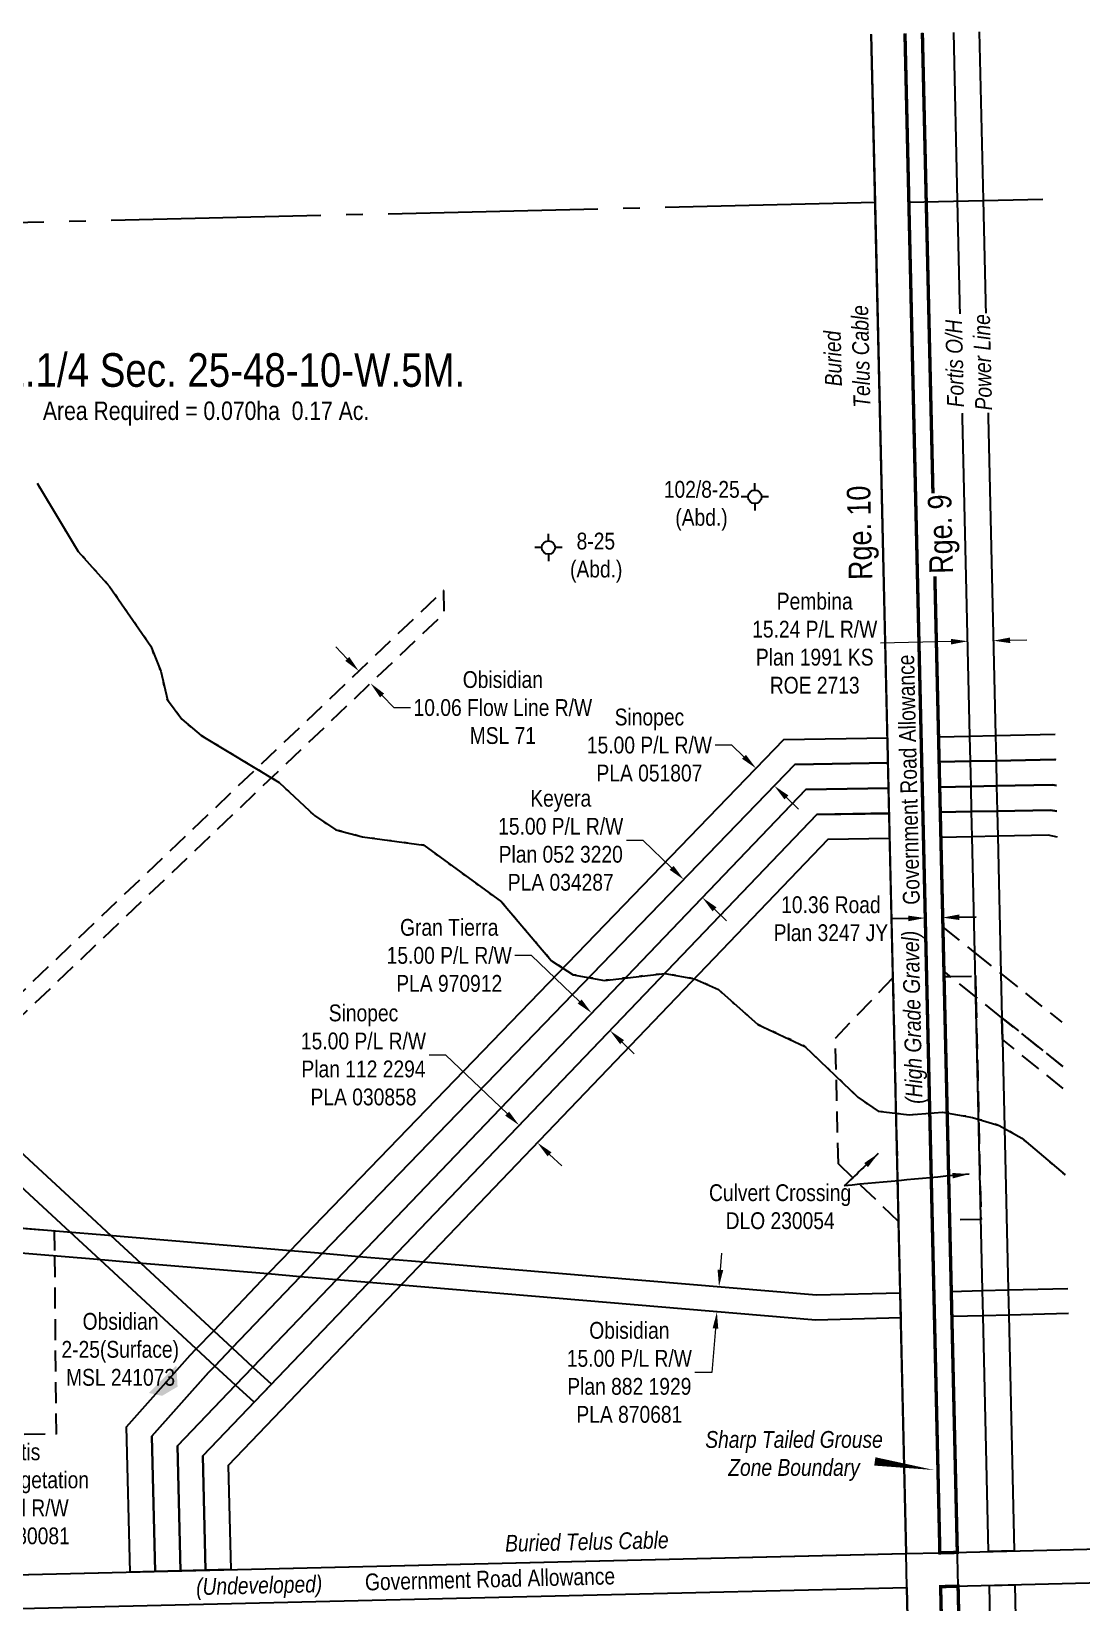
# Model space of a CAD drawing. Extents: x 610781 to 621788, y 5887608 to 5892675.
# Drawn here: x 611915 to 612540, y 5891740 to 5892675 of the extents above; entities that cross this region are included whole.
import ezdxf
from ezdxf.enums import TextEntityAlignment as Align

# ---------------------------------------------------------------- set-up
doc = ezdxf.new("R2010")
doc.units = 0
doc.header["$LTSCALE"] = 5
doc.header["$PDSIZE"] = -1.5
for name, pattern in [('DASHDOT2', [12.7, 6.35, -3.175, 0, -3.175]), ('foc-ACCESSROAD', [3.75, 2.5, -1.25]), ('foc-FLOWLINE', [3.75, 2.5, -1.25]), ('foc-QUARTERLINE', [33, 25, -3, 2, -3]), ('foc-WHEELTRACKS', [2, 0.4, -1.6])]:
    doc.linetypes.add(name, pattern=pattern)
doc.layers.get('Defpoints').update_dxf_attribs({"color": 9})
for name, color, linetype in [('AS-POWER', 104, 'foc-POWER'), ('AS-POWER-T', 104, 'Continuous'), ('AS-TELEPHONE-T', 224, 'Continuous'), ('AS-TELUS', 224, 'foc-TEL'), ('AS-UNDERLAY-H', 141, 'Continuous'), ('AS-WILDLIFE', 131, 'DASHDOT2'), ('C-FLOWLINE', 13, 'foc-FLOWLINE'), ('C-RW', 13, 'Continuous'), ('C-SYMBOL', 7, 'Continuous'), ('C-WS', 13, 'foc-ACCESSROAD'), ('C-WS-S', 13, 'Continuous'), ('D-TXT', 6, 'Continuous'), ('F-AR', 190, 'foc-ACCESSROAD'), ('F-EZE', 190, 'foc-FLOWLINE'), ('F-RW', 190, 'Continuous'), ('L-AREAWORK', 5, 'Continuous'), ('L-ROAD-T', 7, 'Continuous'), ('L-SEC', 7, 'Continuous'), ('L-SECQ', 8, 'foc-QUARTERLINE'), ('L-TITLEDB', 4, 'Continuous'), ('L-TITLEDB-T', 4, 'Continuous'), ('P-TEMP-BLOCKS', 250, 'Continuous'), ('T-WATER-P3', 160, 'foc-WHEELTRACKS')]:
    doc.layers.add(name, color=color, linetype=linetype)
for name, color, linetype, lineweight in [('C-FLOWLINE-T', 13, 'Continuous', 9), ('C-RW-T', 13, 'Continuous', 9), ('C-WS-T', 13, 'Continuous', 9), ('F-EZE-T', 190, 'Continuous', 9), ('F-RW-T', 190, 'Continuous', 9), ('F-WS-T', 190, 'Continuous', 9), ('T-TEXT', 48, 'Continuous', 18)]:
    doc.layers.add(name, color=color, linetype=linetype, lineweight=lineweight)
doc.styles.add('100L', font='ARIALN.TTF', dxfattribs={"height": 11})
doc.styles.add('175L', font='ARIALN.TTF', dxfattribs={"height": 20})
doc.styles.add('240', font='ARIALN.TTF', dxfattribs={"height": 30})
doc.styles.add('80', font='ARIALN.TTF', dxfattribs={"height": 10})
doc.styles.add('80CG', font='ARIALN.TTF', dxfattribs={"height": 10})
doc.styles.add('80L', font='ARIALN.TTF', dxfattribs={"height": 10})
doc.styles.add('80LS', font='ARIALNI.TTF', dxfattribs={"height": 10})
doc.styles.add('BOLD', font='ARIALNB.TTF')
doc.styles.add('foc-LtypeFont', font='ARIALN.TTF', dxfattribs={"height": 7.35})
doc.linetypes.add('foc-POWER', pattern='A,6,-1,["P",foc-LtypeFont,S=0.2,R=0,X=-0.625,Y=-0.75],-1.24,4', length=12.24)
doc.linetypes.add('foc-POWER-NOLINE', pattern='A,0,-4,["P",foc-LtypeFont,S=0.2,R=0,X=-0.625,Y=-0.75],-8.24', length=12.24)
doc.linetypes.add('foc-TEL', pattern='A,2,-1,["T",foc-LtypeFont,S=0.2,R=0,X=-0.425,Y=-0.75],-1.24,8', length=12.24)
doc.linetypes.add('foc-TEL-NOLINE', pattern='A,0,-2,["T",foc-LtypeFont,S=0.2,R=0,X=-0.425,Y=-0.75],-10.24', length=12.24)
doc.linetypes.add('foc-TOPO-flowdirection-NOLINE', pattern='A,0,[">",foc-LtypeFont,S=0.3,R=0,X=0,Y=-0.945],-20,[">",foc-LtypeFont,S=0.3,R=0,X=0,Y=-0.945],0', length=20)
doc.dimstyles.new('Compass 5 000', dxfattribs={"dimscale": 5, "dimtxt": 9, "dimasz": 2, "dimexe": 0.2, "dimexo": 0.0625, "dimgap": 0.5, "dimtad": 0, "dimtih": 1, "dimtoh": 1, "dimzin": 0, "dimdsep": 46, "dimtxsty": '80CG', "dimcen": 0.1, "dimse1": 1, "dimse2": 1, "dimclrd": 256, "dimclrt": 256, "dimaunit": 1, "dimadec": 4, "dimazin": 0, "dimtfac": 0.06, "dimtofl": 0, "dimtmove": 0, "dimatfit": 1, "dimfxl": 0.2, "dimtolj": 1, "dimtzin": 0, "dimlwd": -1, "dimarcsym": 0})

# ---------------------------------------------------------------- blocks, each defined once
blk = doc.blocks.new('*D56')
at = {"layer": 'Defpoints', "color": 0, "transparency": 16777216}
for p in [(612580.18, 5891693.75), (612550.73, 5891669.83), (612580.71, 5891670.52)]:
    blk.add_point(p, dxfattribs=at)
at = {"layer": 'F-EZE-T', "transparency": 16777216}
for p, q in [((612590.17, 5891693.98), (612600.17, 5891694.22)), ((612540.2, 5891692.83), (612530.2, 5891692.59))]:
    blk.add_line(p, q, dxfattribs=at)
for points in [[(612540.16, 5891694.49), (612540.24, 5891691.16), (612550.19, 5891693.06)], [(612590.13, 5891695.65), (612590.21, 5891692.32), (612580.18, 5891693.75)]]:
    blk.add_solid(points, dxfattribs=at)
at = {"layer": 'F-EZE-T', "transparency": 16777216, "insert": (612659.7, 5891694.22), "char_height": 10, "attachment_point": 5, "style": '80CG'}
blk.add_mtext('\\A1;Altalink\\P30.00 Power Line R/W\\PPlan 902 0123\\PEZE 880650', dxfattribs=at)
blk = doc.blocks.new('*D73')
at = {"layer": 'Defpoints', "color": 0, "transparency": 16777216}
for p in [(612368.73, 5891651.48), (612371.23, 5891651.54), (612369.08, 5891636.26)]:
    blk.add_point(p, dxfattribs=at)
at = {"layer": 'F-RW-T', "transparency": 16777216}
for p, q in [((612370.36, 5891688.72), (612360.36, 5891688.72)), ((612371, 5891661.54), (612370.36, 5891688.72)), ((612371.82, 5891626.32), (612372.05, 5891616.32))]:
    blk.add_line(p, q, dxfattribs=at)
for points in [[(612372.66, 5891661.58), (612369.33, 5891661.5), (612371.23, 5891651.54)], [(612373.49, 5891626.36), (612370.15, 5891626.28), (612371.59, 5891636.32)]]:
    blk.add_solid(points, dxfattribs=at)
at = {"layer": 'F-RW-T', "transparency": 16777216, "insert": (612321.27, 5891688.72), "char_height": 10, "attachment_point": 5, "style": '80CG'}
blk.add_mtext('\\A1;Pembina\\P15.24 P/L R/W\\PPlan 1880 KS\\PROE 2751', dxfattribs=at)
blk = doc.blocks.new('*D176')
at = {"layer": 'C-FLOWLINE-T', "transparency": 16777216}
for p, q in [((612102.79, 5892301.59), (612095.89, 5892308.83)), ((612123.51, 5892279.81), (612130.4, 5892272.57)), ((612130.4, 5892272.57), (612140.4, 5892272.57))]:
    blk.add_line(p, q, dxfattribs=at)
for points in [[(612103.99, 5892302.73), (612101.58, 5892300.44), (612109.68, 5892294.34)], [(612124.71, 5892280.96), (612122.3, 5892278.66), (612116.61, 5892287.06)]]:
    blk.add_solid(points, dxfattribs=at)
at = {"layer": 'Defpoints', "color": 0, "transparency": 16777216}
for p in [(612110.91, 5892295.51), (612116.61, 5892287.06), (612117.84, 5892288.23)]:
    blk.add_point(p, dxfattribs=at)
at = {"layer": 'C-FLOWLINE-T', "transparency": 16777216, "insert": (612195.4, 5892272.57), "char_height": 10, "attachment_point": 5, "style": '80CG'}
blk.add_mtext('\\A1;Obisidian\\P10.06 Flow Line R/W\\PMSL 71', dxfattribs=at)
blk = doc.blocks.new('*D178')
at = {"layer": 'C-RW-T', "transparency": 16777216}
for p, q in [((612324.92, 5891937.9), (612325.76, 5891947.87)), ((612322, 5891903.03), (612319.8, 5891876.86)), ((612319.8, 5891876.86), (612309.8, 5891876.86))]:
    blk.add_line(p, q, dxfattribs=at)
for points in [[(612323.26, 5891938.04), (612326.58, 5891937.76), (612324.09, 5891927.94)], [(612320.34, 5891903.17), (612323.66, 5891902.9), (612322.83, 5891913)]]:
    blk.add_solid(points, dxfattribs=at)
at = {"layer": 'Defpoints', "color": 0, "transparency": 16777216}
for p in [(612235.81, 5891935.35), (612234.56, 5891920.41), (612322.83, 5891913)]:
    blk.add_point(p, dxfattribs=at)
at = {"layer": 'C-RW-T', "transparency": 16777216, "insert": (612270.71, 5891876.86), "char_height": 10, "attachment_point": 5, "style": '80CG'}
blk.add_mtext('\\A1;Obisidian\\P15.00 P/L R/W\\PPlan 882 1929\\PPLA 870681', dxfattribs=at)
blk = doc.blocks.new('*D179')
at = {"layer": 'Defpoints', "color": 0, "transparency": 16777216}
for p in [(611820.82, 5891816.94), (611830.82, 5891817.17), (611831.12, 5891803.87)]:
    blk.add_point(p, dxfattribs=at)
at = {"layer": 'F-EZE-T', "transparency": 16777216}
for p, q in [((611811.12, 5891803.41), (611801.13, 5891803.18)), ((611841.12, 5891804.1), (611860.9, 5891804.55))]:
    blk.add_line(p, q, dxfattribs=at)
for points in [[(611811.08, 5891805.08), (611811.16, 5891801.74), (611821.12, 5891803.64)], [(611841.08, 5891805.76), (611841.16, 5891802.43), (611831.12, 5891803.87)]]:
    blk.add_solid(points, dxfattribs=at)
at = {"layer": 'F-EZE-T', "transparency": 16777216, "insert": (611905.7, 5891804.55), "char_height": 10, "attachment_point": 5, "style": '80CG', "bg_fill": 3, "box_fill_scale": 1.1, "bg_fill_color": 256, "bg_fill_true_color": 13158600, "bg_fill_transparency": 0}
blk.add_mtext('\\A1;Fortis\\P10.00 Vegetation\\PControl R/W\\PEZE 880081', dxfattribs=at)
blk = doc.blocks.new('*D180')
at = {"layer": 'Defpoints', "color": 0, "transparency": 16777216}
for p in [(612346.18, 5892236.42), (612324.03, 5892213.3), (612334.86, 5892202.93)]:
    blk.add_point(p, dxfattribs=at)
at = {"layer": 'F-RW-T', "transparency": 16777216}
for p, q in [((612331.74, 5892250.26), (612321.74, 5892250.26)), ((612338.96, 5892243.34), (612331.74, 5892250.26)), ((612364.23, 5892219.13), (612371.45, 5892212.21))]:
    blk.add_line(p, q, dxfattribs=at)
for points in [[(612340.12, 5892244.54), (612337.81, 5892242.14), (612346.18, 5892236.42)], [(612365.38, 5892220.34), (612363.08, 5892217.93), (612357.01, 5892226.05)]]:
    blk.add_solid(points, dxfattribs=at)
at = {"layer": 'F-RW-T', "transparency": 16777216, "insert": (612282.66, 5892250.26), "char_height": 10, "attachment_point": 5, "style": '80CG'}
blk.add_mtext('\\A1;Sinopec\\P15.00 P/L R/W\\PPLA 051807', dxfattribs=at)
blk = doc.blocks.new('*D181')
at = {"layer": 'Defpoints', "color": 0, "transparency": 16777216}
for p in [(612236.44, 5892078.33), (612259.17, 5892080.38), (612247.26, 5892067.96)]:
    blk.add_point(p, dxfattribs=at)
at = {"layer": 'F-RW-T', "transparency": 16777216}
for p, q in [((612212.54, 5892125.06), (612202.54, 5892125.06)), ((612241.12, 5892097.67), (612212.54, 5892125.06)), ((612266.39, 5892073.47), (612273.61, 5892066.55))]:
    blk.add_line(p, q, dxfattribs=at)
for points in [[(612242.27, 5892098.88), (612239.97, 5892096.47), (612248.34, 5892090.76)], [(612267.54, 5892074.67), (612265.24, 5892072.26), (612259.17, 5892080.38)]]:
    blk.add_solid(points, dxfattribs=at)
at = {"layer": 'F-RW-T', "transparency": 16777216, "insert": (612163.46, 5892125.06), "char_height": 10, "attachment_point": 5, "style": '80CG'}
blk.add_mtext('\\A1;Gran Tierra\\P15.00 P/L R/W\\PPLA 970912', dxfattribs=at)
blk = doc.blocks.new('*D182')
at = {"layer": 'Defpoints', "color": 0, "transparency": 16777216}
for p in [(612195.79, 5892014.22), (612215.98, 5892013.62), (612206.62, 5892003.84)]:
    blk.add_point(p, dxfattribs=at)
at = {"layer": 'F-RW-T', "transparency": 16777216}
for p, q in [((612161.51, 5892065.8), (612151.51, 5892065.8)), ((612197.93, 5892030.91), (612161.51, 5892065.8)), ((612223.2, 5892006.7), (612230.42, 5891999.78))]:
    blk.add_line(p, q, dxfattribs=at)
for points in [[(612199.09, 5892032.11), (612196.78, 5892029.7), (612205.15, 5892023.99)], [(612224.36, 5892007.9), (612222.05, 5892005.49), (612215.98, 5892013.62)]]:
    blk.add_solid(points, dxfattribs=at)
at = {"layer": 'F-RW-T', "transparency": 16777216, "insert": (612112.42, 5892065.8), "char_height": 10, "attachment_point": 5, "style": '80CG'}
blk.add_mtext('\\A1;Sinopec\\P15.00 P/L R/W\\PPlan 112 2294\\PPLA 030858', dxfattribs=at)
blk = doc.blocks.new('*D184')
at = {"layer": 'Defpoints', "color": 0, "transparency": 16777216}
for p in [(612472.2, 5892312.08), (612472.24, 5892310.29), (612487.47, 5892310.64)]:
    blk.add_point(p, dxfattribs=at)
at = {"layer": 'F-RW-T', "transparency": 16777216}
for p, q in [((612462.2, 5892311.85), (612420.18, 5892310.89)), ((612497.43, 5892312.66), (612507.43, 5892312.89))]:
    blk.add_line(p, q, dxfattribs=at)
for points in [[(612462.16, 5892313.52), (612462.24, 5892310.19), (612472.2, 5892312.08)], [(612497.39, 5892314.33), (612497.47, 5892311), (612487.43, 5892312.43)]]:
    blk.add_solid(points, dxfattribs=at)
at = {"layer": 'F-RW-T', "transparency": 16777216, "insert": (612381.09, 5892310.89), "char_height": 10, "attachment_point": 5, "style": '80CG'}
blk.add_mtext('\\A1;Pembina\\P15.24 P/L R/W\\PPlan 1991 KS\\PROE 2713', dxfattribs=at)
blk = doc.blocks.new('*D185')
at = {"layer": 'Defpoints', "color": 0, "transparency": 16777216}
for p in [(612446.82, 5892147.36), (612454.58, 5891812.07), (612464.93, 5891812.31)]:
    blk.add_point(p, dxfattribs=at)
at = {"layer": 'L-TITLEDB-T', "transparency": 16777216}
for p, q in [((612436.82, 5892147.13), (612426.82, 5892146.89)), ((612467.17, 5892147.83), (612477.16, 5892148.06))]:
    blk.add_line(p, q, dxfattribs=at)
for points in [[(612436.78, 5892148.79), (612436.86, 5892145.46), (612446.82, 5892147.36)], [(612467.13, 5892149.49), (612467.21, 5892146.16), (612457.17, 5892147.6)]]:
    blk.add_solid(points, dxfattribs=at)
at = {"layer": 'L-TITLEDB-T', "transparency": 16777216, "insert": (612390.73, 5892146.89), "char_height": 10, "attachment_point": 5, "style": '80CG'}
blk.add_mtext('\\A1;10.36 Road\\PPlan 3247 JY', dxfattribs=at)
blk = doc.blocks.new('GABD')
for p, q in [((-0.81, 0), (-1.62, 0)), ((0, 0.81), (0, 1.62)), ((1.62, 0), (0.81, 0)), ((0, -0.81), (0, -1.62))]:
    blk.add_line(p, q)
blk.add_circle((0, 0), 0.8)
blk = doc.blocks.new('*U200')
h = blk.add_hatch(color=71)
edge = h.paths.add_edge_path()
edge.add_line((-24, -32.69), (24, -32.69))
edge.add_arc((24, -26.69), 6, 270, 360)
edge.add_line((30, -26.69), (30, 12.5))
edge.add_arc((24, 12.5), 6, 0, 90)
edge.add_line((24, 18.5), (-24, 18.5))
edge.add_arc((-24, 12.5), 6, 90, 180)
edge.add_line((-30, 12.5), (-30, -26.69))
edge.add_arc((-24, -26.69), 6, 180, 270)
at = {"flags": 128}
blk.add_lwpolyline([(-80.71, 33.5, 0, 7.5, 0), (0, 0, 0, 0, 0)], format="xyseb", dxfattribs=at)
at = {"color": 250, "flags": 128}
blk.add_lwpolyline([(-24, -32.69, 3, 3, 0), (24, -32.69, 3, 3, 0.414214), (30, -26.69, 3, 3, 0), (30, 12.5, 3, 0, 0.414214), (24, 18.5, 0, 0, 0), (-24, 18.5, 0, 0, 0.414214), (-30, 12.5, 0, 0, 0), (-30, -26.69, 0, 3, 0.414214)], format="xyseb", close=True, dxfattribs=at)
at = {"color": 250}
for tag, p, height, style in [('TEMP_AREA_W1_001', (-9.21, 2.24), 12, 'BOLD'), ('ENTER_TEXT_001', (-30.66, -12.47), 9, '80')]:
    blk.add_attdef(tag, p, '', height=height, dxfattribs=dict(at, style=style))
blk = doc.blocks.new('*D203')
at = {"layer": 'Defpoints', "color": 0, "transparency": 16777216}
for p in [(612301.37, 5892168.46), (612303.09, 5892170.25), (612312.48, 5892157.72)]:
    blk.add_point(p, dxfattribs=at)
at = {"layer": 'F-RW-T', "transparency": 16777216}
for p, q in [((612278.95, 5892193.58), (612268.95, 5892193.58)), ((612295.9, 5892177.2), (612278.95, 5892193.58)), ((612321.4, 5892152.56), (612328.59, 5892145.61))]:
    blk.add_line(p, q, dxfattribs=at)
for points in [[(612297.06, 5892178.4), (612294.74, 5892176), (612303.09, 5892170.25)], [(612322.56, 5892153.76), (612320.24, 5892151.36), (612314.21, 5892159.51)]]:
    blk.add_solid(points, dxfattribs=at)
at = {"layer": 'F-RW-T', "transparency": 16777216, "insert": (612229.87, 5892193.58), "char_height": 10, "attachment_point": 5, "style": '80CG'}
blk.add_mtext('\\A1;Keyera\\P15.00 P/L R/W\\PPlan 052 3220\\PPLA 034287', dxfattribs=at)

msp = doc.modelspace()

# ---------------------------------------------------------------- hatches: boundary and pattern name
at = {"layer": 'AS-UNDERLAY-H'}
h = msp.add_hatch(color=256, dxfattribs=at)
h.dxf.hatch_style = 1
h.paths.add_polyline_path([(612001.043, 5891880.988), (612001.724, 5891868.4), (611992.532, 5891862.956), (611984.702, 5891864.657)])

# ---------------------------------------------------------------- linework, layer by layer
at = {"layer": 'AS-POWER', "linetype": 'foc-POWER-NOLINE', "flags": 128}
msp.add_lwpolyline([(612471.024, 5891549.89), (612470.735, 5891561.61), (612470.161, 5891586.768), (612467.986, 5891682.145), (612467.635, 5891697.376), (612465.43, 5891793.33), (612464.963, 5891813.112), (612445.169, 5892674.189)], dxfattribs=at)
at = {"layer": 'AS-TELUS', "linetype": 'foc-TEL-NOLINE', "flags": 128}
for points in [[(612104.4, 5889333.232), (612160.697, 5889379.309), (612176.312, 5889392.093), (612194.052, 5889406.618), (612201.894, 5889413.049), (612206.313, 5889416.678), (612215.803, 5889424.471), (612220.533, 5889428.357), (612225.251, 5889432.222), (612246.6, 5889449.714), (612254.389, 5889456.096), (612276.813, 5889474.47), (612286.693, 5889482.565), (612331.356, 5889519.16), (612333.669, 5889521.07), (612335.968, 5889522.997), (612338.253, 5889524.941), (612340.523, 5889526.901), (612342.779, 5889528.879), (612345.413, 5889531.228), (612348.026, 5889533.601), (612350.619, 5889535.995), (612353.191, 5889538.412), (612355.742, 5889540.852), (612358.271, 5889543.313), (612360.779, 5889545.796), (612363.265, 5889548.301), (612365.729, 5889550.828), (612368.171, 5889553.376), (612370.592, 5889555.946), (612372.989, 5889558.536), (612375.364, 5889561.146), (612377.717, 5889563.777), (612380.046, 5889566.429), (612382.352, 5889569.101), (612384.635, 5889571.793), (612386.894, 5889574.504), (612389.13, 5889577.234), (612391.342, 5889579.985), (612393.529, 5889582.755), (612395.693, 5889585.543), (612397.833, 5889588.35), (612399.948, 5889591.176), (612402.038, 5889594.02), (612404.104, 5889596.882), (612406.144, 5889599.761), (612408.16, 5889602.658), (612410.15, 5889605.573), (612412.115, 5889608.505), (612414.054, 5889611.454), (612415.968, 5889614.419), (612417.855, 5889617.401), (612419.717, 5889620.4), (612421.553, 5889623.415), (612423.362, 5889626.445), (612425.145, 5889629.491), (612426.901, 5889632.552), (612428.631, 5889635.629), (612430.334, 5889638.72), (612432.01, 5889641.826), (612433.658, 5889644.947), (612435.28, 5889648.082), (612436.875, 5889651.231), (612438.442, 5889654.393), (612439.982, 5889657.569), (612441.493, 5889660.758), (612442.977, 5889663.96), (612444.433, 5889667.175), (612445.861, 5889670.403), (612447.261, 5889673.642), (612448.78, 5889677.247), (612450.021, 5889680.267), (612451.238, 5889683.298), (612452.43, 5889686.338), (612453.596, 5889689.382), (612453.834, 5889690.019), (612454.739, 5889692.439), (612455.066, 5889693.326), (612456.266, 5889696.645), (612457.438, 5889699.974), (612458.58, 5889703.314), (612459.694, 5889706.662), (612460.778, 5889710.021), (612461.833, 5889713.39), (612462.859, 5889716.767), (612463.855, 5889720.153), (612464.823, 5889723.547), (612465.76, 5889726.95), (612466.668, 5889730.36), (612467.18, 5889732.342), (612467.542, 5889733.78), (612468.022, 5889735.686), (612468.391, 5889737.206), (612468.835, 5889739.038), (612469.21, 5889740.639), (612469.62, 5889742.397), (612470, 5889744.078), (612470.372, 5889745.752), (612470.759, 5889747.526), (612471.098, 5889749.112), (612471.488, 5889750.978), (612471.795, 5889752.478), (612472.186, 5889754.438), (612472.462, 5889755.85), (612472.855, 5889757.904), (612473.102, 5889759.226), (612473.494, 5889761.374), (612473.714, 5889762.609), (612474.104, 5889764.85), (612474.682, 5889768.332), (612475.23, 5889771.819), (612475.747, 5889775.311), (612476.234, 5889778.806), (612476.691, 5889782.306), (612477.118, 5889785.809), (612477.513, 5889789.316), (612477.879, 5889792.827), (612478.214, 5889796.34), (612478.518, 5889799.856), (612478.791, 5889803.375), (612479.035, 5889806.896), (612479.247, 5889810.419), (612479.429, 5889813.944), (612479.581, 5889817.47), (612479.701, 5889820.998), (612479.791, 5889824.526), (612479.85, 5889828.055), (612479.968, 5889830.634), (612472.938, 5890140.722), (612454.248, 5890944.827), (612435.912, 5891748.933), (612435.45, 5891769.036), (612414.651, 5892673.451)], [(611535.218, 5891747.652), (611631.027, 5891749.879), (612435.45, 5891769.036), (612455.61, 5891769.537), (613259.843, 5891789.559), (613359.695, 5891791.906)]]:
    msp.add_lwpolyline(points, dxfattribs=at)
at = {"layer": 'AS-WILDLIFE', "flags": 128}
msp.add_lwpolyline([(612452.313, 5891818.785, 0, 4.998, 0), (612416.877, 5891823.926, 0, 0, 0)], format="xyseb", dxfattribs=at)
at = {"layer": 'AS-WILDLIFE', "const_width": 1.999, "flags": 128}
msp.add_lwpolyline([(613395.656, 5890162.75), (613295.963, 5890160.364), (612516.459, 5890141.705), (612503.468, 5890141.394), (612498.65, 5890349.746), (612498.41, 5890360.134), (612484.873, 5890945.507), (612484.871, 5890945.596), (612468.987, 5891638.508), (612466.439, 5891749.656), (612456.054, 5891749.398), (612474.533, 5890945.261), (612493.01, 5890141.144), (612472.906, 5890140.663), (611668.056, 5890121.255), (611566.883, 5890118.811)], dxfattribs=at)
at = {"layer": 'C-FLOWLINE', "flags": 128}
msp.add_lwpolyline([(611550.143, 5891747.945), (611550.207, 5891748.012), (611774.59, 5891961.265), (612160.477, 5892328.798), (612160.163, 5892342.381), (611774.295, 5891975.055), (611535.137, 5891747.586)], dxfattribs=at)
at = {"layer": 'C-RW'}
msp.add_lwpolyline([(612148.131, 5891942.734), (612382.197, 5891923.05), (612431.944, 5891924.324), (612432.288, 5891909.338), (612381.762, 5891908.044), (612134.797, 5891928.812), (612115.564, 5891930.43), (612096.332, 5891932.045), (612074.78, 5891933.859), (612055.55, 5891935.477), (611976.052, 5891942.161), (611951.73, 5891944.207), (611881.517, 5891950.111), (611881.172, 5891965.186), (611933.826, 5891960.757), (611958.148, 5891958.712), (612068.883, 5891949.399), (612088.113, 5891947.782), (612109.666, 5891945.967), (612128.899, 5891944.352), (612148.131, 5891942.734)], close=True, dxfattribs=at)
msp.add_lwpolyline([(612532.158, 5891911.9), (612496.634, 5891910.989), (612481.403, 5891910.597), (612462.737, 5891910.11), (612462.392, 5891925.101), (612481.059, 5891925.58), (612496.289, 5891925.973), (612531.814, 5891926.89)], dxfattribs=at)
at = {"layer": 'C-WS'}
msp.add_lwpolyline([(612528.781, 5892059.023), (612492.568, 5892088.015), (612477.039, 5892100.448), (612458.013, 5892115.682), (612457.409, 5892141.953), (612476.436, 5892126.719), (612491.965, 5892114.286), (612528.178, 5892085.294)], dxfattribs=at)
at = {"layer": 'C-WS', "flags": 128}
msp.add_lwpolyline([(611928.455, 5891946.164), (611929.381, 5891840.134), (611830.312, 5891839.27), (611820.306, 5891839.182), (611818.887, 5891901.148), (611828.889, 5891901.377), (611874.352, 5891902.417), (611882.605, 5891902.608), (611881.517, 5891950.111), (611881.172, 5891965.186), (611928.324, 5891961.22), (611928.455, 5891946.164)], close=True, dxfattribs=at)
at = {"layer": 'F-AR'}
for points in [[(612430.966, 5891966.794), (612395.159, 5892000.967), (612393.406, 5892075.946), (612427.633, 5892111.756), (612430.966, 5891966.794)], [(612477.041, 5892100.448), (612480.09, 5891967.925), (612461.418, 5891967.506), (612458.087, 5892112.454), (612461.937, 5892112.54), (612476.756, 5892112.873), (612477.041, 5892100.448)]]:
    msp.add_lwpolyline(points, close=True, dxfattribs=at)
at = {"layer": 'F-EZE'}
msp.add_lwpolyline([(612529.081, 5892045.967), (612492.867, 5892074.96), (612492.568, 5892088.016), (612528.781, 5892059.024)], dxfattribs=at)
at = {"layer": 'F-RW'}
for points in [[(612479.09, 5892674.891), (612481.387, 5892574.867), (612488.73, 5892255.991), (612489.055, 5892240.986), (612489.399, 5892225.981), (612489.72, 5892210.987), (612490.086, 5892196.002), (612491.965, 5892114.286), (612492.568, 5892088.016), (612492.867, 5892074.96), (612496.289, 5891925.973), (612496.634, 5891910.989), (612499.859, 5891770.635), (612484.627, 5891770.257), (612481.403, 5891910.597), (612481.059, 5891925.58), (612477.039, 5892100.448), (612476.436, 5892126.72), (612474.85, 5892195.705), (612474.485, 5892210.681), (612474.167, 5892225.671), (612473.822, 5892240.676), (612473.498, 5892255.68), (612466.156, 5892574.499), (612463.86, 5892674.525)], [(611515.617, 5892424.979), (611567.997, 5892322.857), (611619.084, 5892275.599), (611947.882, 5891971.438), (611961.988, 5891958.389), (611979.878, 5891941.839), (612023.237, 5891901.73), (612034.256, 5891891.537), (612046.597, 5891880.121), (612057.605, 5891869.937), (612047.233, 5891859.107), (612036.224, 5891869.29), (612023.884, 5891880.706), (612012.865, 5891890.898), (611955.59, 5891943.882), (611937.7, 5891960.432), (611619.56, 5892254.733), (611555.867, 5892313.653), (611516.402, 5892390.595)], [(612524.591, 5892241.574), (612523.948, 5892241.697), (612489.055, 5892240.986), (612473.822, 5892240.676), (612455.148, 5892240.295), (612454.804, 5892255.299), (612473.507, 5892255.68), (612488.74, 5892255.991), (612524.243, 5892256.714)], [(612524.943, 5892226.227), (612522.685, 5892226.659), (612489.399, 5892225.981), (612474.167, 5892225.672), (612455.493, 5892225.29), (612455.148, 5892240.295), (612473.822, 5892240.676), (612489.055, 5892240.986), (612523.948, 5892241.697), (612524.591, 5892241.574)], [(612525.295, 5892210.878), (612521.411, 5892211.622), (612489.712, 5892210.981), (612474.479, 5892210.673), (612455.838, 5892210.313), (612455.493, 5892225.29), (612474.167, 5892225.672), (612489.399, 5892225.981), (612522.685, 5892226.659), (612524.943, 5892226.227)], [(612525.648, 5892195.53), (612520.132, 5892196.586), (612490.086, 5892196.002), (612474.85, 5892195.705), (612456.182, 5892195.342), (612455.838, 5892210.313), (612474.483, 5892210.69), (612489.714, 5892210.994), (612521.411, 5892211.622), (612525.295, 5892210.878)], [(612486.958, 5891654.242), (612485.09, 5891750.153), (612500.32, 5891750.531), (612502.189, 5891654.609)]]:
    msp.add_lwpolyline(points, dxfattribs=at)
for points in [[(612424.346, 5892254.678), (612424.691, 5892239.674), (612369.248, 5892238.708), (612088.113, 5891947.782), (612074.78, 5891933.859), (612034.256, 5891891.537), (612023.884, 5891880.706), (612020.228, 5891876.887), (611986.453, 5891839.017), (611988.482, 5891758.447), (611973.478, 5891758.09), (611971.299, 5891844.575), (612009.204, 5891887.075), (612012.865, 5891890.898), (612023.237, 5891901.73), (612055.55, 5891935.477), (612063.94, 5891944.239), (612068.883, 5891949.4), (612077.306, 5891958.196), (612362.79, 5892253.607), (612424.346, 5892254.678)], [(612424.691, 5892239.674), (612425.036, 5892224.667), (612375.781, 5892223.813), (612109.666, 5891945.969), (612096.332, 5891932.046), (612046.597, 5891880.121), (612036.224, 5891869.29), (612001.625, 5891833.167), (612003.407, 5891758.802), (611988.482, 5891758.447), (611986.453, 5891839.017), (612020.228, 5891876.887), (612023.884, 5891880.706), (612034.256, 5891891.537), (612074.78, 5891933.859), (612088.113, 5891947.782), (612369.248, 5892238.708), (612424.691, 5892239.674)], [(612425.036, 5892224.667), (612425.296, 5892209.675), (612382.288, 5892208.929), (612016.764, 5891827.296), (612018.412, 5891759.159), (612003.407, 5891758.802), (612001.625, 5891833.167), (612036.224, 5891869.29), (612046.597, 5891880.121), (612096.332, 5891932.046), (612109.666, 5891945.969), (612375.781, 5892223.813), (612425.036, 5892224.667)], [(612425.381, 5892209.662), (612425.556, 5892194.683), (612388.795, 5892194.046), (612031.903, 5891821.425), (612033.416, 5891759.516), (612018.412, 5891759.159), (612016.764, 5891827.296), (612382.288, 5892208.929), (612425.381, 5892209.662)]]:
    msp.add_lwpolyline(points, close=True, dxfattribs=at)
at = {"layer": 'L-SEC'}
for p, q in [((612414.692, 5892673.342), (612416.99, 5892573.225)), ((612437.094, 5892573.715), (612434.796, 5892673.825)), ((612435.423, 5891769.036), (612435.45, 5891769.037)), ((612456.015, 5891749.432), (612456.016, 5891749.395)), ((612456.015, 5891749.432), (612456.017, 5891749.432))]:
    msp.add_line(p, q, dxfattribs=at)
at = {"layer": 'L-SEC', "flags": 128}
for points in [[(612426.203, 5892171.136), (612435.45, 5891769.036)], [(612446.306, 5892171.598), (612455.553, 5891769.536)]]:
    msp.add_lwpolyline(points, dxfattribs=at)
at = {"layer": 'L-SEC'}
for points in [[(612455.553, 5891769.536), (613259.76, 5891789.486), (613359.696, 5891791.838)], [(611531.086, 5891747.489), (611631.005, 5891749.879), (612435.423, 5891769.036)], [(612456.017, 5891749.432), (613260.246, 5891769.383), (613360.14, 5891771.734)], [(611531.545, 5891727.385), (611631.486, 5891729.775), (612435.912, 5891748.933)], [(612435.912, 5891748.933), (612454.248, 5890944.827), (612472.938, 5890140.722)], [(612456.016, 5891749.395), (612474.352, 5890945.286), (612493.042, 5890141.19)]]:
    msp.add_lwpolyline(points, dxfattribs=at)
at = {"layer": 'L-SECQ'}
for p, q in [((612416.99, 5892573.225), (611647.204, 5892555.11)), ((612516.934, 5892575.131), (612437.129, 5892573.159))]:
    msp.add_line(p, q, dxfattribs=at)
at = {"layer": 'L-TITLEDB'}
for points in [[(612445.171, 5892674.075), (612447.481, 5892573.409), (612454.803, 5892254.787), (612455.148, 5892239.788), (612455.493, 5892224.79), (612455.837, 5892209.814), (612456.181, 5892194.853), (612457.408, 5892141.485), (612458.011, 5892115.224), (612462.389, 5891924.718), (612462.734, 5891909.732), (612465.95, 5891769.794), (612455.61, 5891769.537), (612437.129, 5892573.159), (612434.819, 5892673.826)], [(612474.465, 5890944.215), (612456.13, 5891748.269), (612456.103, 5891749.434), (612466.447, 5891749.691), (612466.474, 5891748.526), (612468.678, 5891652.641)]]:
    msp.add_lwpolyline(points, dxfattribs=at)
at = {"layer": 'T-WATER-P3', "linetype": 'foc-TOPO-flowdirection-NOLINE', "flags": 128}
msp.add_lwpolyline([(611918.191, 5892406.19), (611942.63, 5892365.603), (611961.185, 5892344.784), (611985.857, 5892309.114), (611991.854, 5892294.261), (611995.632, 5892277.294), (612004.187, 5892265.745), (612015.736, 5892256.086), (612062.298, 5892228.012), (612083.327, 5892208.301), (612096.043, 5892199.844), (612111.895, 5892195.598), (612148.287, 5892190.673), (612194.524, 5892157.016), (612224.349, 5892121.905), (612237.361, 5892113.574), (612255.869, 5892110.197), (612291.756, 5892114.401), (612309.489, 5892111.192), (612323.717, 5892104.718), (612347.254, 5892084.041), (612375.236, 5892070.969), (612406.82, 5892040.811), (612418.766, 5892032.342), (612437.314, 5892030.155), (612457.224, 5892031.725), (612475.015, 5892028.694), (612490.818, 5892023.79), (612504.409, 5892016.356), (612530.263, 5891994.477)], dxfattribs=at)
at = {"layer": 'T-WATER-P3', "flags": 128}
msp.add_lwpolyline([(612530.263, 5891994.477), (612504.409, 5892016.356), (612490.818, 5892023.79), (612475.015, 5892028.694), (612457.224, 5892031.725), (612437.314, 5892030.155), (612418.766, 5892032.342), (612406.82, 5892040.811), (612375.236, 5892070.969), (612347.254, 5892084.041), (612323.717, 5892104.718), (612309.489, 5892111.192), (612291.756, 5892114.401), (612255.869, 5892110.197), (612237.361, 5892113.574), (612224.349, 5892121.905), (612194.524, 5892157.016), (612148.287, 5892190.673), (612111.895, 5892195.598), (612096.043, 5892199.844), (612083.327, 5892208.301), (612062.298, 5892228.012), (612015.736, 5892256.086), (612004.187, 5892265.745), (611995.632, 5892277.294), (611991.854, 5892294.261), (611985.857, 5892309.114), (611961.185, 5892344.784), (611942.63, 5892365.603), (611918.191, 5892406.19)], dxfattribs=at)

# ---------------------------------------------------------------- block references
at = {"layer": 'C-WS-S', "xscale": 4.998057249999981, "yscale": 4.998057249999981, "zscale": 4.998057249999981}
for p in [(612345.419, 5892398.066), (612222.532, 5892367.866)]:
    msp.add_blockref('GABD', p, dxfattribs=at)
at = {"layer": 'P-TEMP-BLOCKS'}
ref = msp.add_blockref('*U200', (611901.943, 5891712.639), dxfattribs=dict(at, xscale=0.9992391446700019, yscale=0.9992391446700019, zscale=0.9992391446700019))
ref.add_attrib('TEMP_AREA_W1_001', 'WL2', (611887.768, 5891714.882), dxfattribs={"layer": '0', "color": 250, "height": 11.9909, "style": 'BOLD'})
ref.add_attrib('ENTER_TEXT_001', 'Segment 2', (611877.068, 5891700.173), dxfattribs={"layer": '0', "color": 250, "height": 8.9932, "style": '80'})
ref.add_attrib('ENTER_TEXT_002', '(5.0x20.1)', (611878.752, 5891685.031), dxfattribs={"layer": '0', "color": 250, "height": 8.9932, "style": '80'})

# ---------------------------------------------------------------- texts
at = {"layer": 'AS-TELEPHONE-T', "insert": (612387.611, 5892449.384), "char_height": 9.99611, "attachment_point": 1, "rotation": 91.31642, "style": '80L'}
msp.add_mtext_dynamic_manual_height_columns('\\pi14.323;{\\fArial Narrow|b0|i1|c0|p34;Buried\\P\\pi1.2069;Telus Cable}', width=61.80409, gutter_width=49.981, heights=[0], dxfattribs=at)
at = {"layer": 'AS-TELUS', "insert": (612196.618, 5891780.129), "char_height": 9.99609, "attachment_point": 1, "rotation": 1.237806, "style": '175L'}
msp.add_mtext_dynamic_manual_height_columns('{\\fArial Narrow|b0|i1|c0|p34;Buried Telus Cable}', width=97.19704, gutter_width=99.961, heights=[0], dxfattribs=at)
at = {"layer": 'AS-WILDLIFE', "insert": (612368.769, 5891827.16), "char_height": 10, "attachment_point": 5, "style": '240'}
msp.add_mtext_dynamic_manual_height_columns('{\\fArial Narrow|b0|i1|c0|p34;Sharp Tailed Grouse \\PZone Boundary}', width=105.52292, gutter_width=45, heights=[0], dxfattribs=at)
at = {"layer": 'C-SYMBOL', "color": 3, "style": '175L'}
msp.add_text('S.E.1/4 Sec. 25-48-10-W.5M.', height=19.99223, dxfattribs=at).set_placement((612023.455, 5892457.553), align=Align.BOTTOM_CENTER)
at = {"layer": 'C-WS-T', "char_height": 9.99611, "attachment_point": 1, "style": '80L'}
for s, width, insert in [('\\pi-6.4584;102/8-25\\P\\pi0.39432;(Abd.)', 30.58606, (612297.682, 5892407.508)), ('\\pi4.3014;8-25\\P\\pi0.39432;(Abd.)', 30.58606, (612235.01, 5892376.716)), ('\\pi12.797;Obsidian\\P\\pi0.21022;2-25(Surface)\\P\\pi2.9343;MSL 241073', 69.41136, (611932.379, 5891912.3))]:
    msp.add_mtext_dynamic_manual_height_columns(s, width=width, gutter_width=49.981, heights=[0], dxfattribs=dict(at, insert=insert))
at = {"layer": 'F-WS-T', "insert": (612317.822, 5891988.884), "char_height": 9.99611, "attachment_point": 1, "style": '80L'}
msp.add_mtext_dynamic_manual_height_columns('\\pi0.32273;Culvert Crossing\\P\\pi10.213;DLO 230054', width=83.94186, gutter_width=49.981, heights=[0], dxfattribs=at)
at = {"layer": 'L-AREAWORK', "color": 5, "style": '100L'}
msp.add_text('Area Required = 0.070ha  0.17 Ac.', height=10.9957, dxfattribs=at).set_placement((612018.715, 5892440.499), align=Align.BOTTOM_CENTER)
at = {"layer": 'L-ROAD-T', "style": '80L'}
msp.add_text('Government Road Allowance', height=9.99609, rotation=1.422776, dxfattribs=at).set_placement((612187.751, 5891753.94), align=Align.MIDDLE_CENTER)
at = {"layer": 'T-TEXT', "style": '80LS'}
for s, height, rotation, p in [('(High Grade Gravel)', 9.99611, 91.325833, (612439.158, 5892088.257)), ('(Undeveloped)', 9.99609, 1.377292, (612050.323, 5891750.235))]:
    msp.add_text(s, height=height, rotation=rotation, dxfattribs=at).set_placement(p, align=Align.MIDDLE_CENTER)

# ---------------------------------------------------------------- dimensions: what is measured, and where the dimension line sits
at = {"layer": 'C-FLOWLINE-T'}
dim = msp.add_aligned_dim(p1=(612110.91, 5892295.511), p2=(612117.843, 5892288.227), distance=-1.697, text='Obisidian\\P10.06 Flow Line R/W\\PMSL 71', dimstyle='Compass 5 000', dxfattribs=at)
dim.commit()
dim.dimension.update_dxf_attribs({"geometry": '*D176', "text_midpoint": (612195.401, 5892272.568)})
at = {"layer": 'C-RW-T'}
dim = msp.add_linear_dim(base=(612322.833, 5891913), p1=(612235.815, 5891935.345), p2=(612234.561, 5891920.406), angle=265.204072, text='Obisidian\\P15.00 P/L R/W\\PPlan 882 1929\\PPLA 870681', dimstyle='Compass 5 000', dxfattribs=at)
dim.commit()
dim.dimension.update_dxf_attribs({"geometry": '*D178', "text_midpoint": (612270.715, 5891876.858), "dimtype": 161})
at = {"layer": 'F-EZE-T'}
dim = msp.add_linear_dim(base=(612580.175, 5891693.752), p1=(612550.733, 5891669.829), p2=(612580.714, 5891670.525), angle=1.328111, text='Altalink\\P30.00 Power Line R/W\\PPlan 902 0123\\PEZE 880650', dimstyle='Compass 5 000', dxfattribs=at)
dim.commit()
dim.dimension.update_dxf_attribs({"geometry": '*D56', "text_midpoint": (612659.696, 5891694.216), "dimtype": 161})
at = {"layer": 'F-RW-T'}
for base, p1, p2, angle, text, picture, middle in [((612346.183, 5892236.423), (612334.856, 5892202.926), (612324.029, 5892213.298), 136.227672, 'Sinopec\\P15.00 P/L R/W\\PPLA 051807', '*D180', (612282.655, 5892250.259)), ((612303.093, 5892170.249), (612312.482, 5892157.724), (612301.369, 5892168.464), 135.980551, 'Keyera\\P15.00 P/L R/W\\PPlan 052 3220\\PPLA 034287', '*D203', (612229.865, 5892193.578)), ((612259.169, 5892080.384), (612236.437, 5892078.33), (612247.264, 5892067.957), 316.227672, 'Gran Tierra\\P15.00 P/L R/W\\PPLA 970912', '*D181', (612163.455, 5892125.056)), ((612215.982, 5892013.616), (612195.791, 5892014.216), (612206.618, 5892003.843), 316.227672, 'Sinopec\\P15.00 P/L R/W\\PPlan 112 2294\\PPLA 030858', '*D182', (612112.424, 5892065.802)), ((612371.23, 5891651.543), (612369.083, 5891636.257), (612368.727, 5891651.485), 91.341492, 'Pembina\\P15.24 P/L R/W\\PPlan 1880 KS\\PROE 2751', '*D73', (612321.274, 5891688.715))]:
    dim = msp.add_linear_dim(base=base, p1=p1, p2=p2, angle=angle, text=text, dimstyle='Compass 5 000', dxfattribs=at)
    dim.commit()
    dim.dimension.update_dxf_attribs({"geometry": picture, "text_midpoint": middle, "dimtype": 161})

# ---------------------------------------------------------------- leaders
at = {"layer": 'F-WS-T', "path_type": 1}
for points in [[(612418.917, 5892007.189), (612398.682, 5891987.987)], [(612473.081, 5891994.933), (612398.682, 5891987.987)]]:
    msp.add_leader(points, dimstyle='Compass 5 000', override={"dimgap": 0.5, "dimtad": 0}, dxfattribs=at)

# ---------------------------------------------------------------- next in the draw order: texts
at = {"layer": 'D-TXT', "color": 3, "insert": (612401.407, 5892348.42), "char_height": 13.9946, "attachment_point": 1, "rotation": 91.325833, "style": '80L', "bg_fill": 3, "box_fill_scale": 1.1, "bg_fill_color": 256, "bg_fill_transparency": 0}
msp.add_mtext_dynamic_manual_height_columns('Rge. 10', width=55.49769, gutter_width=47.482, heights=[0], dxfattribs=at)
at = {"layer": 'L-ROAD-T', "insert": (612431.955, 5892229.559), "char_height": 9.99611, "width": 148.5484, "attachment_point": 2, "rotation": 91.325833, "style": '80L', "bg_fill": 3, "box_fill_scale": 1.1, "bg_fill_color": 256, "bg_fill_transparency": 0}
msp.add_mtext('Government Road Allowance', dxfattribs=at)

# ---------------------------------------------------------------- next in the draw order: dimensions: what is measured, and where the dimension line sits
at = {"layer": 'F-EZE-T'}
dim = msp.add_linear_dim(base=(611831.123, 5891803.869), p1=(611820.815, 5891816.94), p2=(611830.818, 5891817.169), angle=1.312017, text='Fortis\\P10.00 Vegetation\\PControl R/W\\PEZE 880081', dimstyle='Compass 5 000', override={"dimtfill": 1}, dxfattribs=at)
dim.commit()
dim.dimension.update_dxf_attribs({"geometry": '*D179', "text_midpoint": (611905.702, 5891804.551), "dimtype": 161})

# ---------------------------------------------------------------- next in the draw order: linework, layer by layer
at = {"layer": 'AS-WILDLIFE', "const_width": 1.999, "flags": 128}
msp.add_lwpolyline([(612434.826, 5892673.826), (612437.126, 5892573.603), (612455.592, 5891769.503), (612465.976, 5891769.76), (612462.751, 5891910.019), (612462.406, 5891925.008), (612459.965, 5892031.153), (612447.484, 5892573.856), (612445.184, 5892674.075)], dxfattribs=at)
at = {"layer": 'L-SEC'}
for p, q in [((612416.99, 5892573.225), (612426.22, 5892171.131)), ((612446.325, 5892171.623), (612437.094, 5892573.715))]:
    msp.add_line(p, q, dxfattribs=at)

# ---------------------------------------------------------------- next in the draw order: dimensions: what is measured, and where the dimension line sits
at = {"layer": 'L-TITLEDB-T'}
dim = msp.add_linear_dim(base=(612446.818, 5892147.357), p1=(612464.929, 5891812.309), p2=(612454.577, 5891812.07), angle=181.32573, text='10.36 Road\\PPlan 3247 JY', dimstyle='Compass 5 000', dxfattribs=at)
dim.commit()
dim.dimension.update_dxf_attribs({"geometry": '*D185', "text_midpoint": (612390.732, 5892146.895), "dimtype": 161})

# ---------------------------------------------------------------- next in the draw order: texts
at = {"layer": 'AS-POWER-T', "insert": (612460.028, 5892448.661), "char_height": 9.99611, "attachment_point": 1, "rotation": 91.31642, "style": '80L', "bg_fill": 3, "box_fill_scale": 1.1, "bg_fill_color": 256, "bg_fill_transparency": 0}
msp.add_mtext_dynamic_manual_height_columns('\\pi2.5524;{\\fArial Narrow|b0|i1|c0|p34;Fortis O/H\\P\\pi0.32614;Power Line}', width=57.09691, gutter_width=49.981, heights=[0], dxfattribs=at)
at = {"layer": 'D-TXT', "color": 3, "insert": (612449.447, 5892352.083), "char_height": 13.9946, "attachment_point": 1, "rotation": 91.325833, "style": '80L', "bg_fill": 3, "box_fill_scale": 1.1, "bg_fill_color": 256, "bg_fill_transparency": 0}
msp.add_mtext_dynamic_manual_height_columns('Rge. 9', width=46.64847, gutter_width=47.482, heights=[0], dxfattribs=at)

# ---------------------------------------------------------------- next in the draw order: dimensions: what is measured, and where the dimension line sits
at = {"layer": 'F-RW-T'}
dim = msp.add_linear_dim(base=(612472.199, 5892312.083), p1=(612487.472, 5892310.643), p2=(612472.24, 5892310.293), angle=181.319189, text='Pembina\\P15.24 P/L R/W\\PPlan 1991 KS\\PROE 2713', dimstyle='Compass 5 000', dxfattribs=at)
dim.commit()
dim.dimension.update_dxf_attribs({"geometry": '*D184', "text_midpoint": (612381.094, 5892310.886), "dimtype": 161})

doc.saveas('drawing.dxf')
